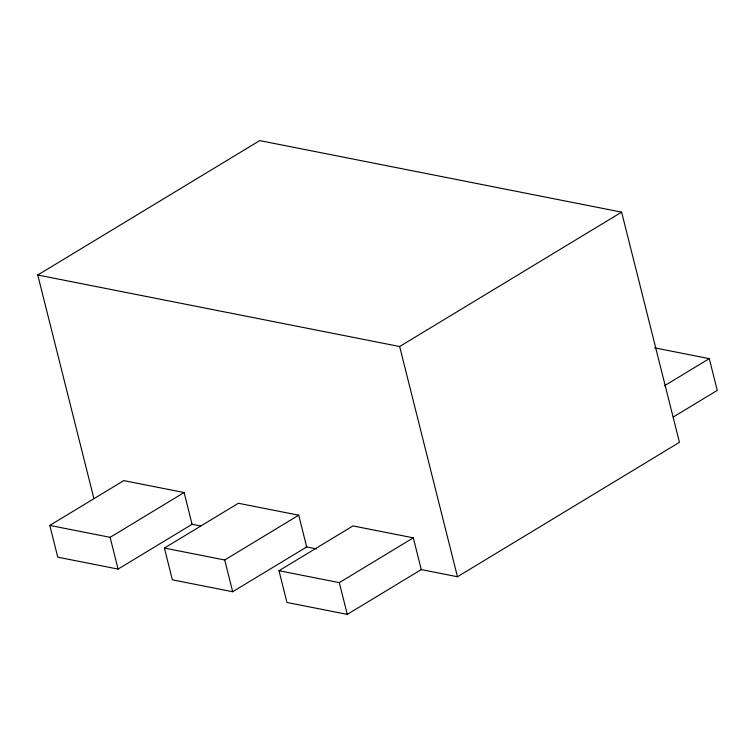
<?xml version="1.0" encoding="UTF-8"?>
<svg xmlns="http://www.w3.org/2000/svg" width="755" height="755" viewBox="0 0 755 755"><rect width="100%" height="100%" fill="white"/><g stroke="black" fill="none" stroke-linecap="round" stroke-linejoin="round"><path stroke-width="1.13" d="M93.856 498.385L37.75 275.009L259.729 140.609L621.62 212.136L679.443 442.345L457.464 576.745L420.469 569.43M49.792 525.414L123.792 480.614L184.107 492.543L192.081 524.291L118.082 569.091L57.767 557.171L49.792 525.414L110.107 537.333L184.107 492.543M37.75 275.009L399.64 346.526L621.62 212.136M164.392 548.064L238.391 503.264L298.706 515.184L306.681 546.941L232.682 591.741L172.366 579.821L164.392 548.064L224.707 559.984L298.706 515.184M278.991 570.714L352.981 525.914L413.296 537.834L421.281 569.591L347.281 614.391L286.966 602.471L278.991 570.714L339.306 582.634L413.296 537.834M664.277 385.89L709.275 358.644L717.25 390.401L673.252 417.034M654.651 347.847L709.275 358.644M191.543 524.187L200.792 526.018M306.002 546.809L316.411 548.866M399.64 346.526L457.464 576.745M339.306 582.634L347.281 614.391M224.707 559.984L232.682 591.741M110.107 537.333L118.082 569.091"/></g></svg>
